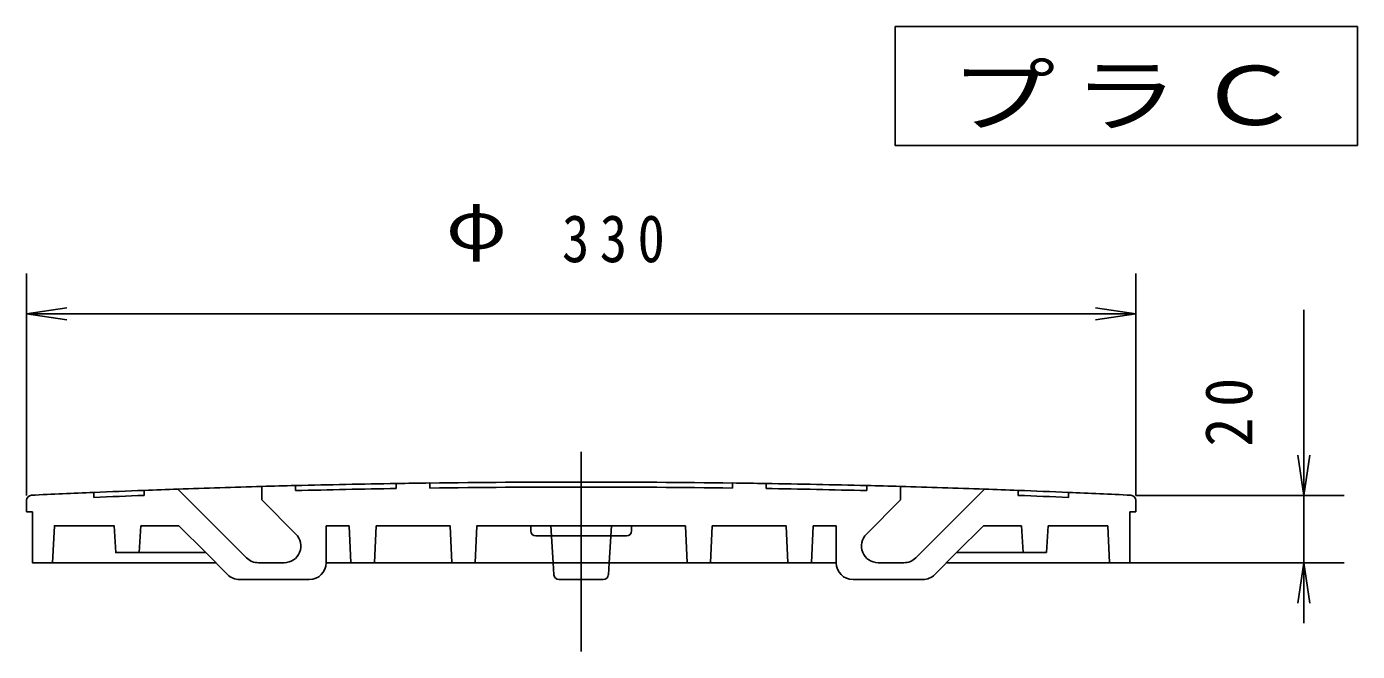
# Model space of a CAD drawing. Units: millimetres, scale not verified. Extents: x -1324 to 1416, y -421 to 874.
# Drawn here: x -1308.8 to -912.8, y 140.1 to 325.8 of the extents above; entities that cross this region are included whole.
import ezdxf
from ezdxf.enums import TextEntityAlignment as Align

# ---------------------------------------------------------------- set-up
doc = ezdxf.new("R2010")
doc.units = ezdxf.units.MM
doc.header["$LTSCALE"] = 10
doc.linetypes.add('CHAIN2', pattern=[12, 9, -1, 1, -1])
doc.linetypes.add('DASHED3', pattern=[4, 3, -1])
doc.layers.add('0-0_1', color=7, linetype='Continuous')
doc.styles.add('ＭＳ ゴシック', font='')
doc.styles.get('ＭＳ ゴシック').set_extended_font_data('MS Gothic')

# ---------------------------------------------------------------- blocks, each defined once
blk = doc.blocks.new('blk1423')
at = {"layer": '0-0_1'}
for p, q in [((-50.892, 18.516), (-50.892, 18.016)), ((-40.892, 18.722), (-40.892, 18.222)), ((-37.559, 18.771), (-37.559, 18.271)), ((-7.559, 18.771), (-7.559, 18.271)), ((-4.226, 18.722), (-4.226, 18.222)), ((5.774, 18.516), (5.774, 18.016)), ((-70.892, 17.84), (-70.892, 17.34)), ((-65.892, 18.042), (-65.892, 17.542)), ((-62.559, 18.165), (-55.752, 11.358)), ((9.108, 18.428), (9.108, 17.095)), ((17.441, 18.165), (10.634, 11.358)), ((20.774, 18.042), (20.774, 17.542)), ((25.774, 17.84), (25.774, 17.34)), ((-77.559, 17.06), (-77.559, 15.915)), ((-77.559, 15.915), (-76.976, 15.915)), ((9.108, 17.095), (5.728, 13.715)), ((31.858, 15.915), (31.858, 10.87)), ((32.441, 15.915), (31.858, 15.915)), ((32.441, 17.06), (32.441, 15.915)), ((-17.559, 14.537), (-17.559, 14.037)), ((-12.226, 14.537), (-17.559, 14.537)), ((-12.059, 10.87), (-12.226, 14.537)), ((23.774, 14.537), (23.608, 11.87)), ((29.691, 14.537), (23.774, 14.537)), ((29.858, 10.87), (29.691, 14.537)), ((-27.059, 13.537), (-22.559, 13.537)), ((-18.059, 13.537), (-22.559, 13.537)), ((-52.024, 10.87), (-54.574, 10.87)), ((2.74, 10.87), (-12.059, 10.87)), ((6.907, 10.87), (9.456, 10.87)), ((14.682, 11.87), (12.503, 9.691)), ((21.274, 11.87), (14.682, 11.87)), ((23.608, 11.87), (21.274, 11.87)), ((31.858, 10.87), (29.858, 10.87)), ((-56.442, 9.203), (-49.524, 9.203)), ((11.325, 9.203), (4.407, 9.203))]:
    blk.add_line(p, q, dxfattribs=at)
for points in [[(-54.226, 18.428), (-54.226, 17.095), (-50.846, 13.715)], [(-76.976, 15.915), (-76.976, 10.87), (-74.976, 10.87), (-74.809, 14.537), (-68.892, 14.537), (-68.726, 11.87), (-66.392, 11.87), (-59.799, 11.87), (-57.621, 9.691)], [(-47.858, 10.87), (-33.059, 10.87), (-32.892, 14.537), (-27.559, 14.537), (-27.559, 14.037)]]:
    blk.add_lwpolyline(points, dxfattribs=at)
for centre, radius, start, end in [((-22.559, -1116.172), 1135.042, 91.43039, 91.59871), ((-22.559, -1116.172), 1135.042, 90.75721, 90.92549), ((-22.559, -1116.172), 1135.042, 89.07451, 89.24279), ((-22.559, -1116.172), 1135.042, 88.40129, 88.56961), ((-77.059, 17.06), 0.5, 92.75338, 180), ((-22.559, -1116.172), 1135.042, 92.44056, 92.75338), ((-22.559, -1116.672), 1135.042, 92.18796, 92.44056), ((-22.559, -1116.172), 1135.042, 92.01958, 92.18796), ((-22.559, -1116.672), 1135.042, 90.92549, 91.43039), ((-22.559, -1116.672), 1135.042, 90, 90.75721), ((-22.559, -1116.672), 1135.042, 89.24279, 90), ((-22.559, -1116.672), 1135.042, 88.56961, 89.07451), ((-22.559, -1116.172), 1135.042, 87.81204, 87.98042), ((-22.559, -1116.672), 1135.042, 87.55944, 87.81204), ((-22.559, -1116.172), 1135.042, 87.24662, 87.55944), ((31.941, 17.06), 0.5, 0, 87.24662), ((-52.024, 12.537), 1.667, 270, 45), ((-27.059, 14.037), 0.5, 180, 270), ((-18.059, 14.037), 0.5, 270, 0), ((6.907, 12.537), 1.667, 135, 270), ((-54.574, 12.537), 1.667, 225, 270), ((-49.524, 10.87), 1.667, 270, 0), ((4.407, 10.87), 1.667, 180, 270), ((9.456, 12.537), 1.667, 270, 315), ((-56.442, 10.87), 1.667, 225, 270), ((11.325, 10.87), 1.667, 270, 315)]:
    blk.add_arc(centre, radius, start, end, dxfattribs=at)
blk = doc.blocks.new('D3164')
at = {"layer": '0-0_1', "color": 2}
for p, q in [((358.358, 467.402), (358.358, 492.474)), ((358.958, 478.069), (358.358, 474.069)), ((341.692, 474.069), (362.358, 474.069)), ((358.358, 474.069), (358.358, 467.402)), ((341.108, 467.402), (362.358, 467.402)), ((357.758, 463.402), (358.358, 467.402))]:
    blk.add_line(p, q, dxfattribs=at)
for points in [[(358.358, 480.069), (358.358, 474.069), (357.758, 478.069)], [(358.358, 461.402), (358.358, 467.402), (358.958, 463.402)]]:
    blk.add_lwpolyline(points, dxfattribs=at)
at = {"layer": '0-0_1', "insert": (353.318, 478.912), "char_height": 4.692, "attachment_point": 7, "rotation": 90, "style": 'ＭＳ ゴシック'}
blk.add_mtext('\\T1.37;\\W0.9;20', dxfattribs=at)
blk = doc.blocks.new('D3165')
at = {"layer": '0-0_1', "color": 2}
for p, q in [((231.692, 474.069), (231.692, 496.065)), ((341.692, 474.069), (341.692, 496.065)), ((231.692, 492.065), (341.692, 492.065))]:
    blk.add_line(p, q, dxfattribs=at)
for points in [[(235.692, 492.665), (231.692, 492.065), (235.692, 491.465)], [(337.692, 491.465), (341.692, 492.065), (337.692, 492.665)]]:
    blk.add_lwpolyline(points, dxfattribs=at)
at = {"layer": '0-0_1', "style": 'ＭＳ ゴシック', "width": 1.25}
blk.add_text('φ', height=4.692, dxfattribs=at).set_placement((273.271, 497.105), align=Align.BOTTOM_LEFT)
at = {"layer": '0-0_1', "insert": (284.791, 497.105), "char_height": 4.692, "attachment_point": 7, "style": 'ＭＳ ゴシック'}
blk.add_mtext('\\T1.38;\\W0.85;330', dxfattribs=at)

msp = doc.modelspace()

# ---------------------------------------------------------------- linework, layer by layer
at = {"layer": '0-0_1', "color": 2, "linetype": 'CHAIN2'}
msp.add_line((-1143.8, 199.42), (-1143.8, 140.13), dxfattribs=at)
at = {"layer": '0-0_1', "linetype": 'DASHED3'}
for p, q in [((-1275.3, 169.47), (-1274.8, 177.47)), ((-1274.8, 177.47), (-1263.52, 177.47)), ((-1255.52, 169.47), (-1263.52, 177.47)), ((-1219.69, 166.47), (-1219.69, 177.47)), ((-1219.69, 177.47), (-1212.8, 177.47)), ((-1212.8, 177.47), (-1212.3, 166.47)), ((-1205.3, 166.47), (-1204.8, 177.47)), ((-1204.8, 177.47), (-1182.8, 177.47)), ((-1182.8, 177.47), (-1182.3, 166.47)), ((-1104.8, 177.47), (-1105.3, 166.47)), ((-1082.8, 177.47), (-1104.8, 177.47)), ((-1082.3, 166.47), (-1082.8, 177.47)), ((-1074.8, 177.47), (-1075.3, 166.47)), ((-1067.9, 177.47), (-1074.8, 177.47)), ((-1067.9, 166.47), (-1067.9, 177.47)), ((-1032.08, 169.47), (-1024.08, 177.47)), ((-1012.8, 177.47), (-1024.08, 177.47)), ((-1012.3, 169.47), (-1012.8, 177.47))]:
    msp.add_line(p, q, dxfattribs=at)
at = {"layer": '0-0_1', "color": 2, "linetype": 'DASHED3'}
for p, q in [((-1158.8, 177.47), (-1128.8, 177.47)), ((-1152.8, 177.47), (-1152.11, 166.47)), ((-1135.48, 166.47), (-1134.8, 177.47))]:
    msp.add_line(p, q, dxfattribs=at)
at = {"layer": '0-0_1'}
for p, q in [((-1301.05, 166.47), (-1252.52, 166.47)), ((-1175.3, 166.47), (-1143.8, 166.47)), ((-1152.11, 166.47), (-1151.88, 162.87)), ((-1112.3, 166.47), (-1143.8, 166.47)), ((-1135.48, 166.47), (-1135.71, 162.87)), ((-986.55, 166.47), (-1035.08, 166.47)), ((-1150.39, 161.47), (-1137.21, 161.47))]:
    msp.add_line(p, q, dxfattribs=at)
at = {"layer": '0-0_1', "color": 1}
msp.add_lwpolyline([(-912.84, 290.45), (-912.84, 325.81), (-1050.35, 325.81), (-1050.35, 290.45)], close=True, dxfattribs=at)
at = {"layer": '0-0_1'}
for centre, radius, start, end in [((-1143.8, -3214.66), 3405.12, 90, 90.75721), ((-1143.8, -3214.66), 3405.12, 89.24279, 90), ((-1143.8, -3214.66), 3405.12, 92.18796, 92.44056), ((-1143.8, -3214.66), 3405.12, 91.59871, 92.01958), ((-1143.8, -3214.66), 3405.12, 90.92549, 91.43039), ((-1143.8, -3214.66), 3405.12, 88.56961, 89.07451), ((-1143.8, -3214.66), 3405.12, 87.98042, 88.40129), ((-1143.8, -3214.66), 3405.12, 87.55944, 87.81204), ((-1150.39, 162.97), 1.5, 183.5763, 270), ((-1137.21, 162.97), 1.5, 270, 356.4237)]:
    msp.add_arc(centre, radius, start, end, dxfattribs=at)

# ---------------------------------------------------------------- block references
at = {"layer": '0-0_1', "xscale": 3, "yscale": 3}
for name, p in [('D3165', (-2003.87, -1235.74)), ('D3164', (-2003.87, -1235.74)), ('blk1423', (-1076.12, 133.86))]:
    msp.add_blockref(name, p, dxfattribs=at)

# ---------------------------------------------------------------- texts
at = {"layer": '0-0_1', "insert": (-1033.9, 295.59), "char_height": 17.6, "attachment_point": 7, "style": 'ＭＳ ゴシック'}
msp.add_mtext('\\T1.17;\\W1.3;プラＣ', dxfattribs=at)

doc.saveas('drawing.dxf')
